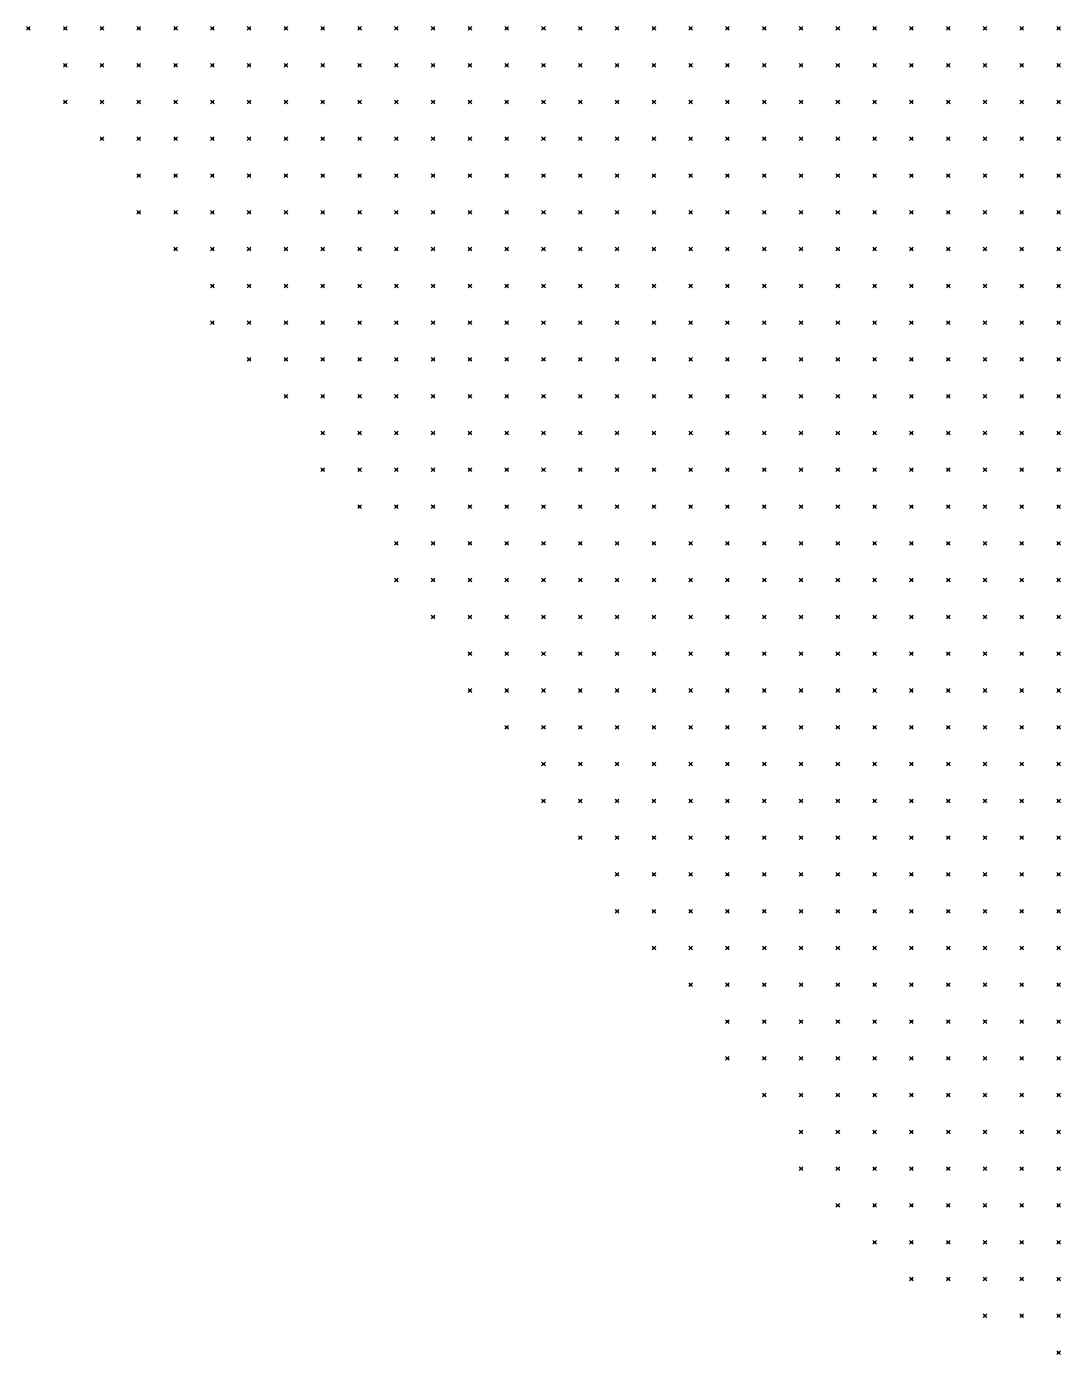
# Model space of a CAD drawing. Header units: metres. Extents: x 441556 to 446409, y 432338 to 461058.
# Drawn here: x 443508.1 to 443592.4, y 446294 to 446402.3 of the extents above; entities that cross this region are included whole.
import ezdxf

# ---------------------------------------------------------------- set-up
doc = ezdxf.new("R2010")
doc.units = ezdxf.units.M
doc.header["$MEASUREMENT"] = 0
doc.header["$PDMODE"] = 35
doc.header["$PDSIZE"] = 0.15
doc.layers.add('DTM-NOK-RevN_POINTS', color=91, linetype='Continuous')

msp = doc.modelspace()

# ---------------------------------------------------------------- linework, layer by layer
at = {"layer": 'DTM-NOK-RevN_POINTS'}
for p in [(443508.285, 446402.144, 431.644), (443511.284, 446402.144, 429.575), (443514.283, 446402.144, 428.083), (443517.283, 446402.144, 426.645), (443520.282, 446402.144, 425.303), (443523.281, 446402.144, 423.732), (443526.281, 446402.144, 422.346), (443529.28, 446402.144, 421.038), (443532.279, 446402.144, 419.807), (443535.279, 446402.144, 418.48), (443538.278, 446402.144, 417.329), (443541.277, 446402.144, 416.101), (443544.277, 446402.144, 414.493), (443547.276, 446402.144, 412.596), (443550.276, 446402.144, 410.809), (443553.275, 446402.144, 409.207), (443556.274, 446402.144, 407.552), (443559.274, 446402.144, 405.821), (443562.273, 446402.144, 404.252), (443565.272, 446402.144, 402.318), (443568.272, 446402.144, 400.34), (443571.271, 446402.144, 398.206), (443574.27, 446402.144, 396.018), (443577.27, 446402.144, 393.255), (443580.269, 446402.144, 390.928), (443583.269, 446402.144, 388.729), (443586.268, 446402.144, 386.311), (443589.267, 446402.144, 384.332), (443592.267, 446402.144, 382.073), (443511.284, 446399.145, 429.038), (443514.283, 446399.145, 427.42), (443517.283, 446399.145, 426.297), (443520.282, 446399.145, 424.971), (443523.281, 446399.145, 423.549), (443526.281, 446399.145, 421.914), (443529.28, 446399.145, 420.515), (443532.279, 446399.145, 419.463), (443535.279, 446399.145, 418.286), (443538.278, 446399.145, 417.146), (443541.277, 446399.145, 415.921), (443544.277, 446399.145, 414.747), (443547.276, 446399.145, 413.367), (443550.276, 446399.145, 411.702), (443553.275, 446399.145, 410.06), (443556.274, 446399.145, 408.06), (443559.274, 446399.145, 405.957), (443562.273, 446399.145, 404.229), (443565.272, 446399.145, 402.572), (443568.272, 446399.145, 400.776), (443571.271, 446399.145, 398.973), (443574.27, 446399.145, 396.717), (443577.27, 446399.145, 393.847), (443580.269, 446399.145, 391.051), (443583.269, 446399.145, 387.776), (443586.268, 446399.145, 385.69), (443589.267, 446399.145, 383.668), (443592.267, 446399.145, 382.059), (443511.284, 446396.145, 428.08), (443514.283, 446396.145, 426.459), (443517.283, 446396.145, 425.157), (443520.282, 446396.145, 424.262), (443523.281, 446396.145, 422.982), (443526.281, 446396.145, 421.641), (443529.28, 446396.145, 420.019), (443532.279, 446396.145, 418.813), (443535.279, 446396.145, 417.78), (443538.278, 446396.145, 416.819), (443541.277, 446396.145, 415.681), (443544.277, 446396.145, 414.519), (443547.276, 446396.145, 413.539), (443550.276, 446396.145, 412.025), (443553.275, 446396.145, 410.538), (443556.274, 446396.145, 408.592), (443559.274, 446396.145, 406.499), (443562.273, 446396.145, 404.815), (443565.272, 446396.145, 402.675), (443568.272, 446396.145, 400.838), (443571.271, 446396.145, 399.062), (443574.27, 446396.145, 396.797), (443577.27, 446396.145, 393.879), (443580.269, 446396.145, 390.866), (443583.269, 446396.145, 387.467), (443586.268, 446396.145, 385.147), (443589.267, 446396.145, 383.026), (443592.267, 446396.145, 382.209), (443514.283, 446393.146, 425.451), (443517.283, 446393.146, 423.952), (443520.282, 446393.146, 422.909), (443523.281, 446393.146, 421.71), (443526.281, 446393.146, 420.306), (443529.28, 446393.146, 419.19), (443532.279, 446393.146, 418.041), (443535.279, 446393.146, 417.055), (443538.278, 446393.146, 416.275), (443541.277, 446393.146, 415.173), (443544.277, 446393.146, 414.208), (443547.276, 446393.146, 413.123), (443550.276, 446393.146, 411.719), (443553.275, 446393.146, 410.098), (443556.274, 446393.146, 408.151), (443559.274, 446393.146, 406.171), (443562.273, 446393.146, 403.971), (443565.272, 446393.146, 401.956), (443568.272, 446393.146, 400.397), (443571.271, 446393.146, 398.59), (443574.27, 446393.146, 396.233), (443577.27, 446393.146, 393.509), (443580.269, 446393.146, 390.815), (443583.269, 446393.146, 387.25), (443586.268, 446393.146, 384.297), (443589.267, 446393.146, 382.691), (443592.267, 446393.146, 382.492), (443517.283, 446390.147, 423.276), (443520.282, 446390.147, 421.837), (443523.281, 446390.147, 420.627), (443526.281, 446390.147, 419.518), (443529.28, 446390.147, 418.421), (443532.279, 446390.147, 417.54), (443535.279, 446390.147, 416.681), (443538.278, 446390.147, 415.741), (443541.277, 446390.147, 414.737), (443544.277, 446390.147, 413.663), (443547.276, 446390.147, 412.34), (443550.276, 446390.147, 410.779), (443553.275, 446390.147, 409.105), (443556.274, 446390.147, 407.67), (443559.274, 446390.147, 406.118), (443562.273, 446390.147, 404.277), (443565.272, 446390.147, 402.125), (443568.272, 446390.147, 400.502), (443571.271, 446390.147, 398.166), (443574.27, 446390.147, 395.635), (443577.27, 446390.147, 392.625), (443580.269, 446390.147, 390.148), (443583.269, 446390.147, 386.528), (443586.268, 446390.147, 383.731), (443589.267, 446390.147, 382.738), (443592.267, 446390.147, 382.799), (443517.283, 446387.147, 422.646), (443520.282, 446387.147, 421.399), (443523.281, 446387.147, 420.159), (443526.281, 446387.147, 419.079), (443529.28, 446387.147, 418.084), (443532.279, 446387.147, 417.277), (443535.279, 446387.147, 416.06), (443538.278, 446387.147, 414.715), (443541.277, 446387.147, 413.654), (443544.277, 446387.147, 412.495), (443547.276, 446387.147, 410.881), (443550.276, 446387.147, 409.48), (443553.275, 446387.147, 407.958), (443556.274, 446387.147, 406.365), (443559.274, 446387.147, 405.056), (443562.273, 446387.147, 404.06), (443565.272, 446387.147, 402.708), (443568.272, 446387.147, 400.852), (443571.271, 446387.147, 397.887), (443574.27, 446387.147, 394.861), (443577.27, 446387.147, 392.149), (443580.269, 446387.147, 389.007), (443583.269, 446387.147, 385.456), (443586.268, 446387.147, 383.172), (443589.267, 446387.147, 383.012), (443592.267, 446387.147, 383.099), (443520.282, 446384.148, 421.007), (443523.281, 446384.148, 419.795), (443526.281, 446384.148, 418.787), (443529.28, 446384.148, 417.705), (443532.279, 446384.148, 416.702), (443535.279, 446384.148, 415.429), (443538.278, 446384.148, 414.121), (443541.277, 446384.148, 412.937), (443544.277, 446384.148, 411.302), (443547.276, 446384.148, 409.809), (443550.276, 446384.148, 408.008), (443553.275, 446384.148, 406.672), (443556.274, 446384.148, 405.074), (443559.274, 446384.148, 403.587), (443562.273, 446384.148, 402.292), (443565.272, 446384.148, 401.281), (443568.272, 446384.148, 399.701), (443571.271, 446384.148, 397.37), (443574.27, 446384.148, 394.646), (443577.27, 446384.148, 391.424), (443580.269, 446384.148, 387.018), (443583.269, 446384.148, 384.068), (443586.268, 446384.148, 383.355), (443589.267, 446384.148, 383.326), (443592.267, 446384.148, 383.132), (443523.281, 446381.149, 419.75), (443526.281, 446381.149, 418.618), (443529.28, 446381.149, 417.475), (443532.279, 446381.149, 416.261), (443535.279, 446381.149, 415.008), (443538.278, 446381.149, 413.79), (443541.277, 446381.149, 412.03), (443544.277, 446381.149, 410.315), (443547.276, 446381.149, 408.734), (443550.276, 446381.149, 407.003), (443553.275, 446381.149, 405.577), (443556.274, 446381.149, 403.987), (443559.274, 446381.149, 402.551), (443562.273, 446381.149, 401.037), (443565.272, 446381.149, 399.582), (443568.272, 446381.149, 398.136), (443571.271, 446381.149, 395.969), (443574.27, 446381.149, 393.774), (443577.27, 446381.149, 390.173), (443580.269, 446381.149, 385.889), (443583.269, 446381.149, 383.752), (443586.268, 446381.149, 383.625), (443589.267, 446381.149, 383.596), (443592.267, 446381.149, 382.441), (443523.281, 446378.149, 419.723), (443526.281, 446378.149, 418.598), (443529.28, 446378.149, 417.438), (443532.279, 446378.149, 416.301), (443535.279, 446378.149, 415.064), (443538.278, 446378.149, 414.095), (443541.277, 446378.149, 412.446), (443544.277, 446378.149, 410.86), (443547.276, 446378.149, 408.752), (443550.276, 446378.149, 406.876), (443553.275, 446378.149, 405.148), (443556.274, 446378.149, 403.386), (443559.274, 446378.149, 401.372), (443562.273, 446378.149, 399.328), (443565.272, 446378.149, 397.832), (443568.272, 446378.149, 395.745), (443571.271, 446378.149, 394.195), (443574.27, 446378.149, 391.019), (443577.27, 446378.149, 387.09), (443580.269, 446378.149, 384.531), (443583.269, 446378.149, 383.863), (443586.268, 446378.149, 383.861), (443589.267, 446378.149, 383.597), (443592.267, 446378.149, 381.544), (443526.281, 446375.15, 418.27), (443529.28, 446375.15, 417.027), (443532.279, 446375.15, 415.545), (443535.279, 446375.15, 414.38), (443538.278, 446375.15, 413.101), (443541.277, 446375.15, 411.589), (443544.277, 446375.15, 410.139), (443547.276, 446375.15, 408.956), (443550.276, 446375.15, 407.23), (443553.275, 446375.15, 405.72), (443556.274, 446375.15, 403.649), (443559.274, 446375.15, 401.455), (443562.273, 446375.15, 398.642), (443565.272, 446375.15, 395.871), (443568.272, 446375.15, 393.781), (443571.271, 446375.15, 390.462), (443574.27, 446375.15, 387.871), (443577.27, 446375.15, 385.431), (443580.269, 446375.15, 384.273), (443583.269, 446375.15, 384.184), (443586.268, 446375.15, 383.781), (443589.267, 446375.15, 382.308), (443592.267, 446375.15, 381.335), (443529.28, 446372.151, 416.739), (443532.279, 446372.151, 415.574), (443535.279, 446372.151, 413.845), (443538.278, 446372.151, 412.057), (443541.277, 446372.151, 410.243), (443544.277, 446372.151, 408.608), (443547.276, 446372.151, 407.254), (443550.276, 446372.151, 405.926), (443553.275, 446372.151, 404.9), (443556.274, 446372.151, 403.406), (443559.274, 446372.151, 401.129), (443562.273, 446372.151, 398.544), (443565.272, 446372.151, 395.464), (443568.272, 446372.151, 392.258), (443571.271, 446372.151, 388.574), (443574.27, 446372.151, 386.471), (443577.27, 446372.151, 384.757), (443580.269, 446372.151, 384.565), (443583.269, 446372.151, 384.322), (443586.268, 446372.151, 382.739), (443589.267, 446372.151, 381.842), (443592.267, 446372.151, 381.72), (443532.279, 446369.151, 414.938), (443535.279, 446369.151, 413.614), (443538.278, 446369.151, 412.031), (443541.277, 446369.151, 409.748), (443544.277, 446369.151, 407.498), (443547.276, 446369.151, 405.768), (443550.276, 446369.151, 404.309), (443553.275, 446369.151, 403.18), (443556.274, 446369.151, 401.832), (443559.274, 446369.151, 399.833), (443562.273, 446369.151, 397.098), (443565.272, 446369.151, 394.374), (443568.272, 446369.151, 390.419), (443571.271, 446369.151, 386.938), (443574.27, 446369.151, 385.222), (443577.27, 446369.151, 384.832), (443580.269, 446369.151, 384.486), (443583.269, 446369.151, 383.281), (443586.268, 446369.151, 381.933), (443589.267, 446369.151, 381.969), (443592.267, 446369.151, 382.797), (443532.279, 446366.152, 413.589), (443535.279, 446366.152, 412.291), (443538.278, 446366.152, 410.734), (443541.277, 446366.152, 409.167), (443544.277, 446366.152, 407.264), (443547.276, 446366.152, 405.11), (443550.276, 446366.152, 403.201), (443553.275, 446366.152, 401.606), (443556.274, 446366.152, 399.974), (443559.274, 446366.152, 398.191), (443562.273, 446366.152, 395.505), (443565.272, 446366.152, 391.165), (443568.272, 446366.152, 387.752), (443571.271, 446366.152, 385.548), (443574.27, 446366.152, 385.117), (443577.27, 446366.152, 384.552), (443580.269, 446366.152, 383.221), (443583.269, 446366.152, 382.491), (443586.268, 446366.152, 382.34), (443589.267, 446366.152, 383.566), (443592.267, 446366.152, 384.382), (443535.279, 446363.152, 410.681), (443538.278, 446363.152, 409.204), (443541.277, 446363.152, 407.968), (443544.277, 446363.152, 406.595), (443547.276, 446363.152, 405), (443550.276, 446363.152, 403.15), (443553.275, 446363.152, 401.046), (443556.274, 446363.152, 398.239), (443559.274, 446363.152, 395.452), (443562.273, 446363.152, 391.202), (443565.272, 446363.152, 388.498), (443568.272, 446363.152, 386.283), (443571.271, 446363.152, 385.568), (443574.27, 446363.152, 384.599), (443577.27, 446363.152, 383.058), (443580.269, 446363.152, 382.639), (443583.269, 446363.152, 382.948), (443586.268, 446363.152, 384.189), (443589.267, 446363.152, 384.922), (443592.267, 446363.152, 384.924), (443538.278, 446360.153, 407.962), (443541.277, 446360.153, 406.638), (443544.277, 446360.153, 405.616), (443547.276, 446360.153, 404.035), (443550.276, 446360.153, 402.403), (443553.275, 446360.153, 400.154), (443556.274, 446360.153, 396.848), (443559.274, 446360.153, 392.543), (443562.273, 446360.153, 389.548), (443565.272, 446360.153, 387.062), (443568.272, 446360.153, 386.062), (443571.271, 446360.153, 385.581), (443574.27, 446360.153, 383.707), (443577.27, 446360.153, 382.92), (443580.269, 446360.153, 383.547), (443583.269, 446360.153, 384.556), (443586.268, 446360.153, 385.194), (443589.267, 446360.153, 385.289), (443592.267, 446360.153, 385.215), (443538.278, 446357.154, 407.538), (443541.277, 446357.154, 405.924), (443544.277, 446357.154, 404.447), (443547.276, 446357.154, 402.862), (443550.276, 446357.154, 400.567), (443553.275, 446357.154, 398.581), (443556.274, 446357.154, 394.293), (443559.274, 446357.154, 390.099), (443562.273, 446357.154, 387.603), (443565.272, 446357.154, 386.46), (443568.272, 446357.154, 386.283), (443571.271, 446357.154, 384.823), (443574.27, 446357.154, 383.458), (443577.27, 446357.154, 383.428), (443580.269, 446357.154, 384.748), (443583.269, 446357.154, 385.568), (443586.268, 446357.154, 385.62), (443589.267, 446357.154, 385.619), (443592.267, 446357.154, 385.48), (443541.277, 446354.154, 405.081), (443544.277, 446354.154, 403.249), (443547.276, 446354.154, 401.153), (443550.276, 446354.154, 398.962), (443553.275, 446354.154, 395.142), (443556.274, 446354.154, 391.059), (443559.274, 446354.154, 388.526), (443562.273, 446354.154, 387.031), (443565.272, 446354.154, 386.709), (443568.272, 446354.154, 386.382), (443571.271, 446354.154, 384.335), (443574.27, 446354.154, 383.801), (443577.27, 446354.154, 384.517), (443580.269, 446354.154, 385.884), (443583.269, 446354.154, 385.865), (443586.268, 446354.154, 385.803), (443589.267, 446354.154, 385.72), (443592.267, 446354.154, 385.551), (443544.277, 446351.155, 401.547), (443547.276, 446351.155, 399.242), (443550.276, 446351.155, 395.513), (443553.275, 446351.155, 391.944), (443556.274, 446351.155, 389.046), (443559.274, 446351.155, 387.543), (443562.273, 446351.155, 387.155), (443565.272, 446351.155, 386.703), (443568.272, 446351.155, 385.327), (443571.271, 446351.155, 384.237), (443574.27, 446351.155, 384.46), (443577.27, 446351.155, 386.084), (443580.269, 446351.155, 386.115), (443583.269, 446351.155, 385.993), (443586.268, 446351.155, 385.924), (443589.267, 446351.155, 385.812), (443592.267, 446351.155, 385.615), (443544.277, 446348.156, 399.041), (443547.276, 446348.156, 396.39), (443550.276, 446348.156, 392.625), (443553.275, 446348.156, 390.039), (443556.274, 446348.156, 388.205), (443559.274, 446348.156, 387.557), (443562.273, 446348.156, 387.311), (443565.272, 446348.156, 386.176), (443568.272, 446348.156, 384.713), (443571.271, 446348.156, 384.576), (443574.27, 446348.156, 385.806), (443577.27, 446348.156, 386.51), (443580.269, 446348.156, 386.307), (443583.269, 446348.156, 386.155), (443586.268, 446348.156, 386.004), (443589.267, 446348.156, 385.869), (443592.267, 446348.156, 385.726), (443547.276, 446345.156, 393.319), (443550.276, 446345.156, 390.81), (443553.275, 446345.156, 388.71), (443556.274, 446345.156, 387.954), (443559.274, 446345.156, 387.694), (443562.273, 446345.156, 386.82), (443565.272, 446345.156, 385.468), (443568.272, 446345.156, 385.099), (443571.271, 446345.156, 386.258), (443574.27, 446345.156, 386.846), (443577.27, 446345.156, 386.906), (443580.269, 446345.156, 386.659), (443583.269, 446345.156, 386.423), (443586.268, 446345.156, 386.105), (443589.267, 446345.156, 385.942), (443592.267, 446345.156, 385.896), (443550.276, 446342.157, 388.962), (443553.275, 446342.157, 388.331), (443556.274, 446342.157, 388.018), (443559.274, 446342.157, 387.205), (443562.273, 446342.157, 386.002), (443565.272, 446342.157, 385.6), (443568.272, 446342.157, 386.247), (443571.271, 446342.157, 387.322), (443574.27, 446342.157, 387.375), (443577.27, 446342.157, 387.168), (443580.269, 446342.157, 386.937), (443583.269, 446342.157, 386.569), (443586.268, 446342.157, 386.268), (443589.267, 446342.157, 386.071), (443592.267, 446342.157, 385.953), (443550.276, 446339.158, 388.644), (443553.275, 446339.158, 388.354), (443556.274, 446339.158, 387.099), (443559.274, 446339.158, 386.177), (443562.273, 446339.158, 385.963), (443565.272, 446339.158, 386.59), (443568.272, 446339.158, 387.746), (443571.271, 446339.158, 387.915), (443574.27, 446339.158, 387.703), (443577.27, 446339.158, 387.432), (443580.269, 446339.158, 387.132), (443583.269, 446339.158, 386.725), (443586.268, 446339.158, 386.543), (443589.267, 446339.158, 386.584), (443592.267, 446339.158, 386.487), (443553.275, 446336.158, 388.017), (443556.274, 446336.158, 386.463), (443559.274, 446336.158, 386.357), (443562.273, 446336.158, 386.292), (443565.272, 446336.158, 387.312), (443568.272, 446336.158, 388.298), (443571.271, 446336.158, 388.214), (443574.27, 446336.158, 388.023), (443577.27, 446336.158, 387.724), (443580.269, 446336.158, 387.366), (443583.269, 446336.158, 387.003), (443586.268, 446336.158, 387.169), (443589.267, 446336.158, 387.567), (443592.267, 446336.158, 387.074), (443556.274, 446333.159, 386.928), (443559.274, 446333.159, 387.051), (443562.273, 446333.159, 387.084), (443565.272, 446333.159, 387.747), (443568.272, 446333.159, 388.551), (443571.271, 446333.159, 388.605), (443574.27, 446333.159, 388.352), (443577.27, 446333.159, 387.973), (443580.269, 446333.159, 387.583), (443583.269, 446333.159, 387.399), (443586.268, 446333.159, 387.9), (443589.267, 446333.159, 387.937), (443592.267, 446333.159, 387.799), (443556.274, 446330.16, 387.627), (443559.274, 446330.16, 387.71), (443562.273, 446330.16, 387.821), (443565.272, 446330.16, 388.157), (443568.272, 446330.16, 388.763), (443571.271, 446330.16, 388.851), (443574.27, 446330.16, 388.662), (443577.27, 446330.16, 388.241), (443580.269, 446330.16, 387.913), (443583.269, 446330.16, 387.761), (443586.268, 446330.16, 388.018), (443589.267, 446330.16, 388.04), (443592.267, 446330.16, 388.015), (443559.274, 446327.16, 388.347), (443562.273, 446327.16, 388.83), (443565.272, 446327.16, 388.482), (443568.272, 446327.16, 388.707), (443571.271, 446327.16, 389.045), (443574.27, 446327.16, 388.971), (443577.27, 446327.16, 388.638), (443580.269, 446327.16, 388.218), (443583.269, 446327.16, 388.02), (443586.268, 446327.16, 388.071), (443589.267, 446327.16, 388.213), (443592.267, 446327.16, 388.172), (443562.273, 446324.161, 389.058), (443565.272, 446324.161, 389.031), (443568.272, 446324.161, 389.024), (443571.271, 446324.161, 389.248), (443574.27, 446324.161, 389.257), (443577.27, 446324.161, 388.966), (443580.269, 446324.161, 388.419), (443583.269, 446324.161, 388.164), (443586.268, 446324.161, 388.103), (443589.267, 446324.161, 388.258), (443592.267, 446324.161, 388.26), (443565.272, 446321.161, 389.382), (443568.272, 446321.161, 389.156), (443571.271, 446321.161, 389.352), (443574.27, 446321.161, 389.398), (443577.27, 446321.161, 389.48), (443580.269, 446321.161, 388.865), (443583.269, 446321.161, 388.421), (443586.268, 446321.161, 388.316), (443589.267, 446321.161, 388.321), (443592.267, 446321.161, 388.304), (443565.272, 446318.162, 389.289), (443568.272, 446318.162, 389.344), (443571.271, 446318.162, 389.265), (443574.27, 446318.162, 389.227), (443577.27, 446318.162, 389.755), (443580.269, 446318.162, 389.471), (443583.269, 446318.162, 388.702), (443586.268, 446318.162, 388.458), (443589.267, 446318.162, 388.389), (443592.267, 446318.162, 388.382), (443568.272, 446315.163, 389.322), (443571.271, 446315.163, 389.237), (443574.27, 446315.163, 389.147), (443577.27, 446315.163, 389.73), (443580.269, 446315.163, 389.857), (443583.269, 446315.163, 389.248), (443586.268, 446315.163, 388.713), (443589.267, 446315.163, 388.647), (443592.267, 446315.163, 388.485), (443571.271, 446312.163, 389.129), (443574.27, 446312.163, 389.026), (443577.27, 446312.163, 389.352), (443580.269, 446312.163, 389.942), (443583.269, 446312.163, 389.814), (443586.268, 446312.163, 389.019), (443589.267, 446312.163, 388.796), (443592.267, 446312.163, 388.618), (443571.271, 446309.164, 389.156), (443574.27, 446309.164, 389.038), (443577.27, 446309.164, 389.106), (443580.269, 446309.164, 389.934), (443583.269, 446309.164, 390.27), (443586.268, 446309.164, 389.555), (443589.267, 446309.164, 388.95), (443592.267, 446309.164, 388.639), (443574.27, 446306.165, 389.089), (443577.27, 446306.165, 389.184), (443580.269, 446306.165, 389.869), (443583.269, 446306.165, 390.438), (443586.268, 446306.165, 390.037), (443589.267, 446306.165, 389.171), (443592.267, 446306.165, 388.838), (443577.27, 446303.165, 389.366), (443580.269, 446303.165, 389.993), (443583.269, 446303.165, 390.566), (443586.268, 446303.165, 390.388), (443589.267, 446303.165, 389.438), (443592.267, 446303.165, 389.053), (443580.269, 446300.166, 389.669), (443583.269, 446300.166, 390.594), (443586.268, 446300.166, 390.513), (443589.267, 446300.166, 389.886), (443592.267, 446300.166, 389.173), (443586.268, 446297.167, 390.542), (443589.267, 446297.167, 390.572), (443592.267, 446297.167, 389.495), (443592.267, 446294.167, 389.96)]:
    msp.add_point(p, dxfattribs=at)

doc.saveas('drawing.dxf')
